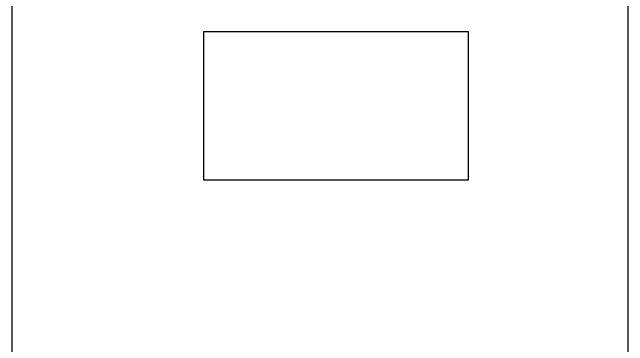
# Model space of a CAD drawing. Header units: metres. Extents: x -22 to 564, y 0 to 143.
# Drawn here: x 115.309 to 116.009, y 40.102 to 40.481 of the extents above; entities that cross this region are included whole.
import ezdxf
from ezdxf.enums import TextEntityAlignment as Align

# ---------------------------------------------------------------- set-up
doc = ezdxf.new("R2010")
doc.units = ezdxf.units.M
for name, color, linetype in [('XREF 1N NEURO-ONCOLOGIA$0$MOBILIARIO', 161, 'Continuous'), ('XREF 1N NEURO-ONCOLOGIA$0$Mobiliario Fijo', 40, 'Continuous'), ('XREF 1N NEURO-ONCOLOGIA$0$TEX-MOB', 4, 'Continuous')]:
    doc.layers.add(name, color=color, linetype=linetype)
doc.layers.add('XREF 1N NEURO-ONCOLOGIA$0$MUROS DE TABLAROCA', color=150, linetype='Continuous', lineweight=13)
doc.styles.add('XREF 1N NEURO-ONCOLOGIA$0$HANDLET', font='romans.shx')

# ---------------------------------------------------------------- blocks, each defined once
blk = doc.blocks.new('XREF 1N NEURO-ONCOLOGIA')
at = {"layer": 'XREF 1N NEURO-ONCOLOGIA$0$MOBILIARIO', "elevation": 0}
blk.add_lwpolyline([(7.00847, 28.88972), (7.00847, 28.58905), (6.83923, 28.58905), (6.83923, 28.88972)], close=True, dxfattribs=at)
at = {"layer": 'XREF 1N NEURO-ONCOLOGIA$0$Mobiliario Fijo'}
blk.add_lwpolyline([(7.82394, 29.10765), (7.82394, 28.40765), (4.24191, 28.40765), (4.24191, 29.10765)], close=True, dxfattribs=at)
at = {"layer": 'XREF 1N NEURO-ONCOLOGIA$0$MUROS DE TABLAROCA'}
blk.add_line((4.24191, 28.40765), (7.82394, 28.40765), dxfattribs=at)
at = {"layer": 'XREF 1N NEURO-ONCOLOGIA$0$TEX-MOB', "style": 'XREF 1N NEURO-ONCOLOGIA$0$HANDLET'}
for p in [(1.70002, 4.58473, 0), (1.70735, 2.01378, 0)]:
    blk.add_attdef('234', text='', height=0.075, rotation=180, dxfattribs=at).set_placement(p, align=Align.MIDDLE_CENTER)

msp = doc.modelspace()

# ---------------------------------------------------------------- block references
at = {"rotation": 90}
msp.add_blockref('XREF 1N NEURO-ONCOLOGIA', (144.41686, 33.45112), dxfattribs=at)

doc.saveas('drawing.dxf')
